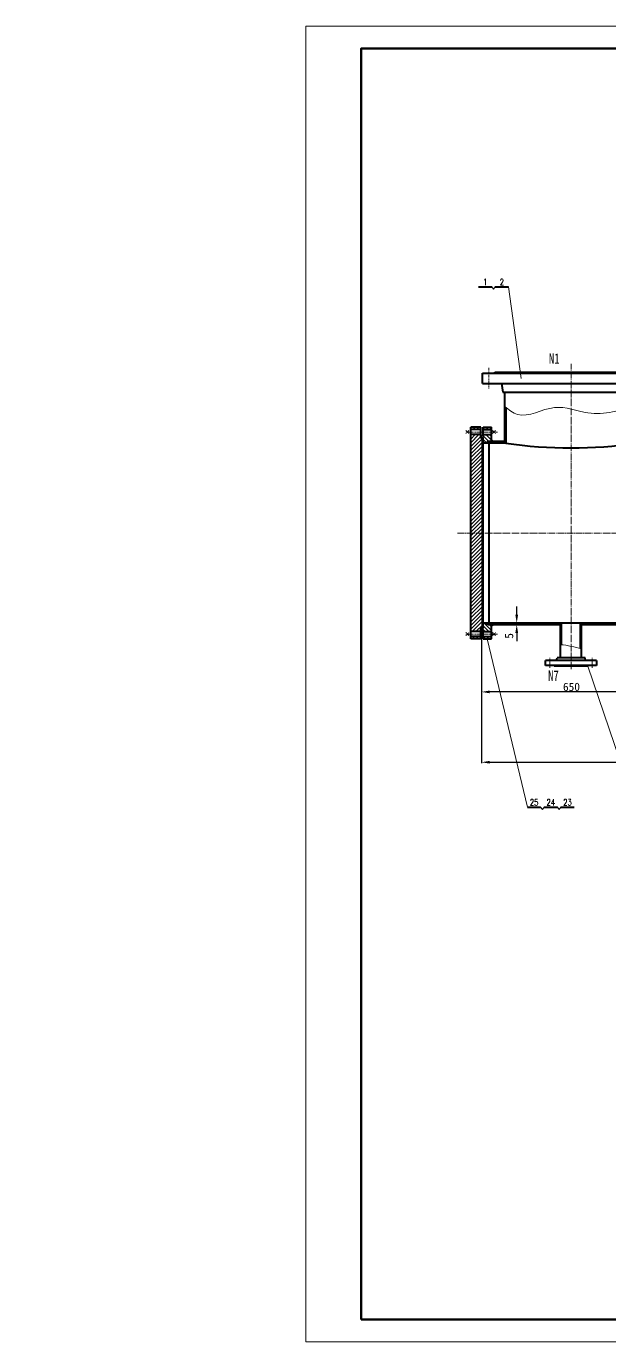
# Model space of a CAD drawing. Extents: x 588 to 8327, y -3799 to 953.
# Drawn here: x 588 to 2696, y -3799 to 953 of the extents above; entities that cross this region are included whole.
import ezdxf
from ezdxf.enums import TextEntityAlignment as Align

# ---------------------------------------------------------------- set-up
doc = ezdxf.new("R2010")
doc.units = 0
doc.header["$LTSCALE"] = 10
doc.header["$PDMODE"] = 1
doc.linetypes.add('ZXX-L', pattern=[3.28, 2.5, -0.3, 0.18, -0.3])
doc.linetypes.add('ZXX-S', pattern=[1.27, 0.75, -0.2, 0.12, -0.2])
doc.layers.get('Defpoints').update_dxf_attribs({"linetype": 'CONTINUOUS'})
for name, color, linetype, lineweight in [('A 粗实线', 1, 'CONTINUOUS', 40), ('B 细实线', 7, 'CONTINUOUS', 18), ('C 文 字', 2, 'CONTINUOUS', 20), ('D 短中心线', 3, 'ZXX-S', 18), ('E 长中心线', 3, 'ZXX-L', 18), ('J 标注尺寸', 2, 'CONTINUOUS', 18)]:
    doc.layers.add(name, color=color, linetype=linetype, lineweight=lineweight)
doc.styles.add('HZTXT', font='SIMFANG.TTF', dxfattribs={"width": 0.75})
doc.styles.add('ROMANC', font='romanc', dxfattribs={"width": 0.7, "height": 6})
doc.styles.get("Standard").update_dxf_attribs({"font": 'SIMFANG.TTF'})
doc.dimstyles.new('通用标注4.0', dxfattribs={"dimtxt": 30, "dimasz": 30, "dimexe": 3, "dimexo": 3, "dimgap": 3, "dimtad": 1, "dimdec": 0, "dimzin": 0, "dimdsep": 46, "dimtxsty": 'Standard', "dimcen": 3, "dimadec": 0, "dimazin": 0, "dimtfac": 0.375, "dimtdec": 0, "dimtmove": 2, "dimatfit": 3, "dimfxl": 0, "dimtzin": 0, "dimarcsym": 0})

# ---------------------------------------------------------------- blocks, each defined once
blk = doc.blocks.new('*D104')
at = {"layer": 'Defpoints', "color": 0}
for p in [(2233.1, -1227.4), (2883.1, -1227.4), (2233.1, -1451.2)]:
    blk.add_point(p, dxfattribs=at)
at = {"layer": 'J 标注尺寸', "color": 0, "lineweight": -2}
for p, q in [((2233.1, -1230.4), (2233.1, -1454.2)), ((2883.1, -1230.4), (2883.1, -1454.2)), ((2853.1, -1451.2), (2263.1, -1451.2))]:
    blk.add_line(p, q, dxfattribs=at)
at = {"layer": 'J 标注尺寸', "color": 0}
for points in [[(2263.1, -1446.2), (2263.1, -1456.2), (2233.1, -1451.2)], [(2853.1, -1446.2), (2853.1, -1456.2), (2883.1, -1451.2)]]:
    blk.add_solid(points, dxfattribs=at)
at = {"layer": 'J 标注尺寸', "color": 0, "insert": (2558.1, -1433.2), "char_height": 30, "attachment_point": 5}
blk.add_mtext('650', dxfattribs=at)
blk = doc.blocks.new('*D105')
at = {"layer": 'Defpoints', "color": 0}
for p in [(2233.1, -1227.4), (5570.1, -1227.4), (5570.1, -1705.2)]:
    blk.add_point(p, dxfattribs=at)
at = {"layer": 'J 标注尺寸', "color": 0, "lineweight": -2}
for p, q in [((2233.1, -1230.4), (2233.1, -1708.2)), ((5570.1, -1230.4), (5570.1, -1708.2)), ((2263.1, -1705.2), (5540.1, -1705.2))]:
    blk.add_line(p, q, dxfattribs=at)
at = {"layer": 'J 标注尺寸', "color": 0}
for points in [[(2263.1, -1700.2), (2263.1, -1710.2), (2233.1, -1705.2)], [(5540.1, -1700.2), (5540.1, -1710.2), (5570.1, -1705.2)]]:
    blk.add_solid(points, dxfattribs=at)
at = {"layer": 'J 标注尺寸', "color": 0, "insert": (3901.6, -1687.2), "char_height": 30, "attachment_point": 5}
blk.add_mtext('3337', dxfattribs=at)
blk = doc.blocks.new('*D107')
at = {"layer": 'Defpoints', "color": 0}
for p in [(2360.3, -1202.4), (2387.4, -1202.4), (2387.4, -1208.4)]:
    blk.add_point(p, dxfattribs=at)
at = {"layer": 'J 标注尺寸', "color": 0, "lineweight": -2}
for p, q in [((2360.3, -1172.4), (2360.3, -1142.4)), ((2384.4, -1202.4), (2357.3, -1202.4)), ((2384.4, -1208.4), (2357.3, -1208.4)), ((2360.3, -1208.4), (2360.3, -1202.4)), ((2360.3, -1238.4), (2360.3, -1268.4))]:
    blk.add_line(p, q, dxfattribs=at)
at = {"layer": 'J 标注尺寸', "color": 0}
for points in [[(2355.3, -1172.4), (2365.3, -1172.4), (2360.3, -1202.4)], [(2355.3, -1238.4), (2365.3, -1238.4), (2360.3, -1208.4)]]:
    blk.add_solid(points, dxfattribs=at)
at = {"layer": 'J 标注尺寸', "color": 0, "insert": (2332.9, -1248.8), "char_height": 30, "attachment_point": 5, "rotation": 90}
blk.add_mtext('5', dxfattribs=at)

msp = doc.modelspace()

# ---------------------------------------------------------------- hatches: boundary and pattern name
at = {"layer": 'A 粗实线'}
for points in [[(2256.1, -546.4), (2259.1, -546.4), (2259.1, -552.4), (2252.7, -552.4)], [(2256.1, -1208.4), (2259.1, -1208.4), (2259.1, -1202.4), (2252.7, -1202.4)]]:
    msp.add_hatch(color=256, dxfattribs=at).paths.add_polyline_path(points)
h = msp.add_hatch(color=256, dxfattribs=at)
h.paths.add_polyline_path([(2269.1, -541.2), (2275.1, -546.4), (2269.1, -546.4)])
h.paths.add_polyline_path([(2269.1, -541.2), (2269.1, -546.4), (2266.1, -546.4)])
h = msp.add_hatch(color=256, dxfattribs=at)
h.paths.add_polyline_path([(2269.1, -1213.6), (2275.1, -1208.4), (2269.1, -1208.4)])
h.paths.add_polyline_path([(2269.1, -1213.6), (2269.1, -1208.4), (2266.1, -1208.4)])
at = {"layer": 'B 细实线'}
h = msp.add_hatch(dxfattribs=at)
h.set_pattern_fill('ANSI31', color=256, scale=3, style=0)
h.set_pattern_definition([(45, (0, 151.002), (-6.735192, 6.735192), [])])
h.paths.add_polyline_path([(2230.1, -494.9), (2194.1, -494.9), (2194.1, -503.4), (2230.1, -503.4)])
h.paths.add_polyline_path([(2236.1, -533.9), (2230.1, -533.9), (2230.1, -521.4), (2194.1, -521.4), (2194.1, -877.4), (2236.1, -877.4)])
h.paths.add_polyline_path([(2236.1, -877.4), (2194.1, -877.4), (2194.1, -1233.4), (2230.1, -1233.4), (2230.1, -1220.9), (2236.1, -1220.9)])
h.paths.add_polyline_path([(2230.1, -1251.4), (2194.1, -1251.4), (2194.1, -1259.9), (2230.1, -1259.9)])
h = msp.add_hatch(dxfattribs=at)
h.set_pattern_fill('ANSI31', color=256, scale=3, angle=90, style=0)
h.set_pattern_definition([(135, (0, 151.002), (-6.735192, -6.735192), [])])
h.paths.add_polyline_path([(2269.1, -494.9), (2239.1, -494.9), (2239.1, -503.4), (2269.1, -503.4)])
h.paths.add_polyline_path([(2269.1, -521.4), (2239.1, -521.4), (2233.1, -527.4), (2233.1, -532.4), (2239.1, -532.4), (2239.1, -552.4), (2252.7, -552.4), (2256.1, -546.4), (2266.1, -546.4), (2269.1, -541.2)])
h.paths.add_polyline_path([(2269.1, -1213.6), (2266.1, -1208.4), (2256.1, -1208.4), (2252.7, -1202.4), (2239.1, -1202.4), (2239.1, -1222.4), (2233.1, -1222.4), (2233.1, -1227.4), (2239.1, -1233.4), (2269.1, -1233.4)])
h.paths.add_polyline_path([(2269.1, -1251.4), (2239.1, -1251.4), (2239.1, -1259.9), (2269.1, -1259.9)])
h = msp.add_hatch(dxfattribs=at)
h.set_pattern_fill('ANSI37', color=256, scale=0.5, style=0)
h.set_pattern_definition([(225, (12828.4835, 10.1368), (1.12253202, -1.12253202), []), (315, (12828.4835, 10.1368), (1.12253202, 1.12253202), [])])
h.paths.add_polyline_path([(2236.1, -552.4), (2239.1, -552.4), (2239.1, -532.4), (2236.1, -532.4)])
h = msp.add_hatch(dxfattribs=at)
h.set_pattern_fill('ANSI37', color=256, scale=0.5, style=0)
h.set_pattern_definition([(135, (12828.4835, -1764.9275), (1.12253202, 1.12253202), []), (45, (12828.4835, -1764.9275), (1.12253202, -1.12253202), [])])
h.paths.add_polyline_path([(2236.1, -1202.4), (2239.1, -1202.4), (2239.1, -1222.4), (2236.1, -1222.4)])

# ---------------------------------------------------------------- linework, layer by layer
at = {"layer": 'A 粗实线'}
for p, q in [((2221.8, 12.5), (2269.9, 12.5)), ((2282.1, 12.5), (2330.2, 12.5)), ((2236.6, -337.4), (2236.6, -299.4)), ((2236.6, -299.4), (2876.6, -299.4)), ((2281.6, -299.4), (2281.6, -296.4)), ((2281.6, -296.4), (2831.6, -296.4)), ((2236.6, -337.4), (2876.6, -337.4)), ((2305.6, -337.4), (2309.6, -368.4)), ((2309.6, -368.4), (2803.6, -368.4)), ((2316.6, -368.4), (2316.6, -552.4)), ((2321.1, -423.2), (2321.1, -552.4)), ((2194.1, -1259.9), (2194.1, -494.9)), ((2230.1, -494.9), (2194.1, -494.9)), ((2230.1, -503.4), (2194.1, -503.4)), ((2230.1, -521.4), (2194.1, -521.4)), ((2230.1, -533.9), (2230.1, -494.9)), ((2233.1, -527.4), (2239.1, -521.4)), ((2239.1, -494.9), (2269.1, -494.9)), ((2239.1, -521.4), (2239.1, -494.9)), ((2239.1, -503.4), (2269.1, -503.4)), ((2239.1, -521.4), (2269.1, -521.4)), ((2269.1, -546.4), (2269.1, -494.9)), ((2236.1, -533.9), (2230.1, -533.9)), ((2233.1, -533.9), (2233.1, -527.4)), ((2233.1, -532.4), (2239.1, -532.4)), ((2236.1, -1222.4), (2236.1, -532.4)), ((2236.1, -1220.9), (2236.1, -533.9)), ((2239.1, -552.4), (2236.1, -552.4)), ((2239.1, -1222.4), (2239.1, -532.4)), ((2321.1, -552.4), (2239.1, -552.4)), ((2256.1, -546.4), (2252.7, -552.4)), ((2259.1, -546.4), (2256.1, -546.4)), ((2316.6, -546.4), (2256.1, -546.4)), ((2259.1, -546.4), (2259.1, -1208.4)), ((2266.1, -546.4), (2269.1, -541.2)), ((2269.1, -541.2), (2275.1, -546.4)), ((2230.1, -1233.4), (2194.1, -1233.4)), ((2230.1, -1259.9), (2230.1, -1220.9)), ((2236.1, -1220.9), (2230.1, -1220.9)), ((2233.1, -1227.4), (2233.1, -1220.9)), ((2233.1, -1222.4), (2239.1, -1222.4)), ((2233.1, -1227.4), (2239.1, -1233.4)), ((2239.1, -1202.4), (2236.1, -1202.4)), ((2877.1, -1202.4), (2239.1, -1202.4)), ((2239.1, -1233.4), (2269.1, -1233.4)), ((2239.1, -1259.9), (2239.1, -1233.4)), ((2256.1, -1208.4), (2252.7, -1202.4)), ((2259.1, -1208.4), (2256.1, -1208.4)), ((2518.6, -1208.4), (2256.1, -1208.4)), ((2266.1, -1208.4), (2269.1, -1213.6)), ((2269.1, -1259.9), (2269.1, -1208.4)), ((2269.1, -1213.6), (2275.1, -1208.4)), ((2518.6, -1328.4), (2518.6, -1202.4)), ((2522.6, -1280.8), (2522.6, -1202.4)), ((2590.6, -1294.8), (2590.6, -1202.4)), ((2594.6, -1328.4), (2594.6, -1202.4)), ((2857.1, -1208.4), (2594.6, -1208.4)), ((2230.1, -1251.4), (2194.1, -1251.4)), ((2230.1, -1259.9), (2194.1, -1259.9)), ((2230.1, -1259.9), (2194.1, -1259.9)), ((2239.1, -1251.4), (2269.1, -1251.4)), ((2239.1, -1259.9), (2269.1, -1259.9)), ((2239.1, -1259.9), (2269.1, -1259.9)), ((2504.6, -1337.4), (2506.1, -1328.4)), ((2607.1, -1328.4), (2506.1, -1328.4)), ((2608.6, -1337.4), (2607.1, -1328.4)), ((2464.1, -1355.4), (2464.1, -1337.4)), ((2649.1, -1337.4), (2464.1, -1337.4)), ((2649.1, -1355.4), (2464.1, -1355.4)), ((2495.6, -1358.4), (2495.6, -1355.4)), ((2617.6, -1358.4), (2495.6, -1358.4)), ((2617.6, -1355.4), (2617.6, -1358.4)), ((2649.1, -1337.4), (2649.1, -1355.4)), ((2398.7, -1867.3), (2446.8, -1867.3)), ((2458.9, -1867.3), (2507.1, -1867.3)), ((2519.2, -1867.3), (2567.4, -1867.3))]:
    msp.add_line(p, q, dxfattribs=at)
at = {"layer": 'A 粗实线', "color": 5, "lineweight": 60}
msp.add_lwpolyline([(1798.6, -3718.6), (8246.6, -3718.6), (8246.6, 873.4), (1798.6, 873.4)], close=True, dxfattribs=at)
at = {"layer": 'A 粗实线'}
msp.add_arc((2556.6, 1048.9), 1618.5, 261.6337, 278.3663, dxfattribs=at)
at = {"layer": 'B 细实线'}
for p, q in [((2269.9, 12.5), (2276, 4)), ((2282.1, 12.5), (2276, 4)), ((2376.4, -318.7), (2330.2, 12.5)), ((2254.1, -1259.9), (2398.7, -1867.3)), ((2617.6, -1358.4), (2790.4, -1867.3)), ((2446.8, -1867.3), (2452.9, -1875.8)), ((2458.9, -1867.3), (2452.9, -1875.8)), ((2507.1, -1867.3), (2513.2, -1875.8)), ((2519.2, -1867.3), (2513.2, -1875.8))]:
    msp.add_line(p, q, dxfattribs=at)
msp.add_lwpolyline([(1598.6, -3798.6), (8326.6, -3798.6), (8326.6, 953.4), (1598.6, 953.4)], close=True, dxfattribs=at)
msp.add_spline([(2316.6, -419.6), (2363.4, -448.5), (2496.5, -423.9), (2617.8, -443.1), (2796.6, -415.7)], degree=3, dxfattribs=at)
msp.add_open_spline([(2518.6, -1280.5), (2544.3, -1282.1), (2569.5, -1290), (2594.6, -1295.7)], degree=3, dxfattribs=at)
at = {"layer": 'B 细实线', "color": 0, "linetype": 'ByBlock'}
for p in [(597.7, 121.3), (597.7, 109.6), (624.5, 103.9), (588.1, 87.5), (599.7, 87.5)]:
    msp.add_point(p, dxfattribs=at)
at = {"layer": 'D 短中心线'}
for p, q in [((2259.1, -280.4), (2259.1, -356.4)), ((2291, -512.4), (2175.9, -512.4)), ((2176.8, -507), (2187.7, -517.8)), ((2187.7, -507), (2176.8, -517.8)), ((2284, -507), (2273.1, -517.8)), ((2273.1, -507), (2284, -517.8)), ((2291, -1242.4), (2175.9, -1242.4)), ((2187.7, -1247.8), (2176.8, -1237)), ((2176.8, -1247.8), (2187.7, -1237)), ((2273.1, -1247.8), (2284, -1237)), ((2284, -1247.8), (2273.1, -1237)), ((2479.9, -1364.4), (2479.9, -1328.4)), ((2633.4, -1364.4), (2633.4, -1328.4))]:
    msp.add_line(p, q, dxfattribs=at)
at = {"layer": 'E 长中心线'}
for p, q in [((2556.6, -1369.1), (2556.6, -265.4)), ((2146.6, -877.4), (5698.7, -877.4))]:
    msp.add_line(p, q, dxfattribs=at)

# ---------------------------------------------------------------- texts
at = {"layer": 'C 文 字', "style": 'ROMANC', "width": 0.8}
for s, height, p in [('1', 22.6, (2246.4, 29.4)), ('2', 22.6, (2306.7, 29.4)), ('25', 22.58, (2423.2, -1850.3)), ('24', 22.58, (2483.5, -1850.3)), ('23', 22.58, (2543.8, -1850.3))]:
    msp.add_text(s, height=height, dxfattribs=at).set_placement(p, align=Align.MIDDLE)
at = {"layer": 'C 文 字', "char_height": 37.44, "width": 599.04, "attachment_point": 1, "style": 'HZTXT'}
for s, insert in [('N1', (2476.7, -228.1)), ('N7', (2473.9, -1373.8))]:
    msp.add_mtext(s, dxfattribs=dict(at, insert=insert))

# ---------------------------------------------------------------- dimensions: what is measured, and where the dimension line sits
at = {"layer": 'J 标注尺寸'}
dim = msp.add_linear_dim(base=(2360.3, -1202.4), p1=(2387.4, -1208.4), p2=(2387.4, -1202.4), angle=90, text='5', dimstyle='通用标注4.0', dxfattribs=at)
dim.commit()
dim.dimension.update_dxf_attribs({"geometry": '*D107', "text_midpoint": (2332.9, -1248.8), "dimtype": 160})
for base, p1, p2, picture, middle in [((2233.1, -1451.2), (2883.1, -1227.4), (2233.1, -1227.4), '*D104', (2558.1, -1433.2)), ((5570.1, -1705.2), (2233.1, -1227.4), (5570.1, -1227.4), '*D105', (3901.6, -1687.2))]:
    dim = msp.add_linear_dim(base=base, p1=p1, p2=p2, dimstyle='通用标注4.0', dxfattribs=at)
    dim.commit()
    dim.dimension.update_dxf_attribs({"geometry": picture, "text_midpoint": middle})

doc.saveas('drawing.dxf')
